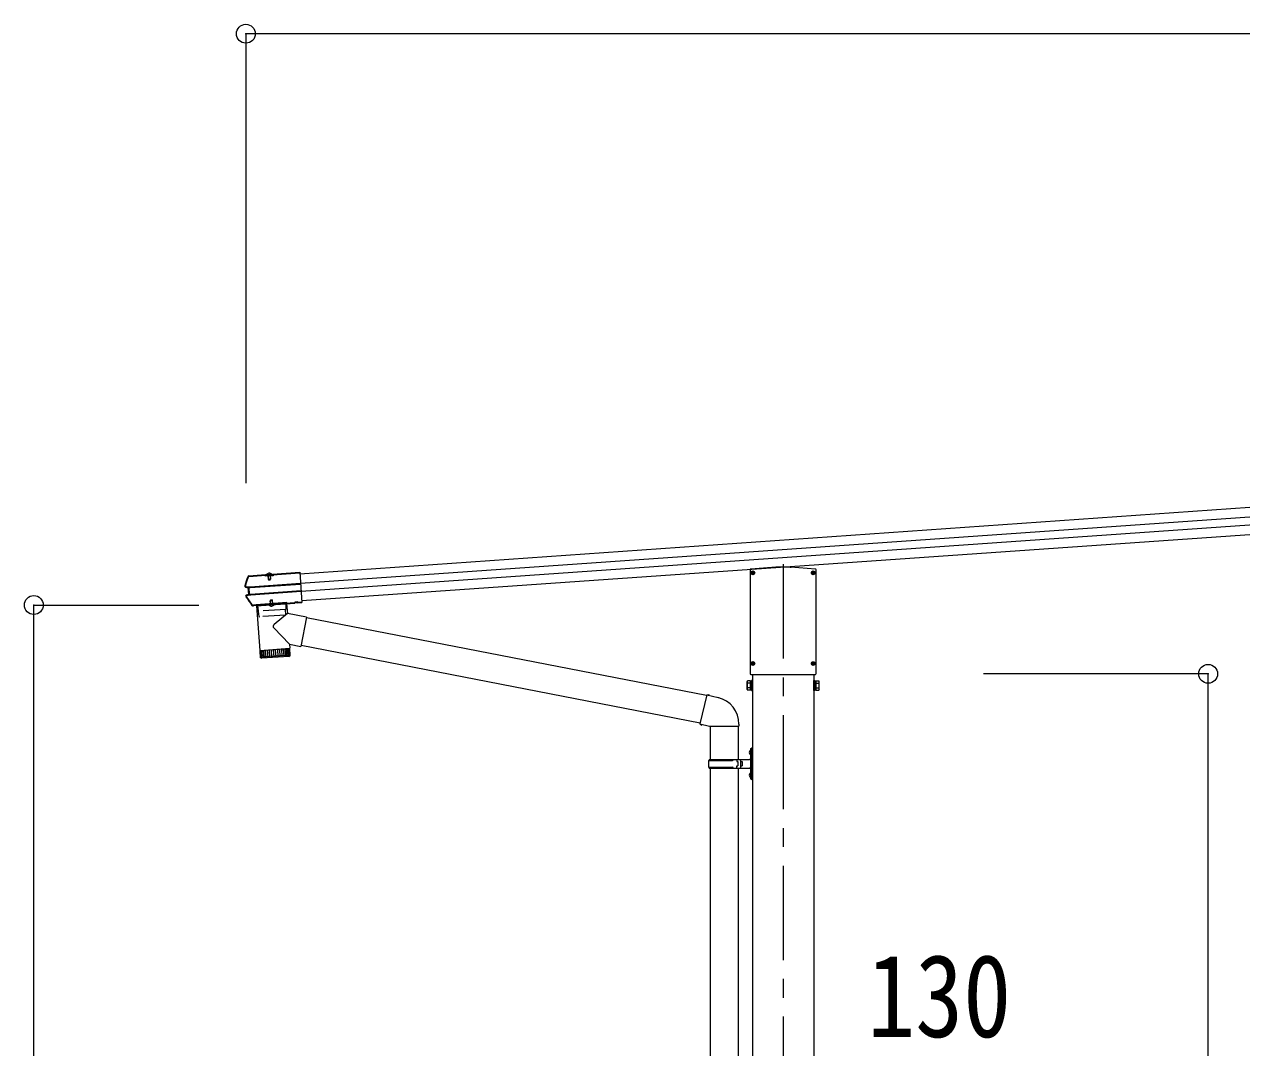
# Model space of a CAD drawing. Units: millimetres at full size; details may follow other scales. Extents: x -11243 to 11243, y -7760 to 7760.
# Drawn here: x 2336 to 4919, y -3009 to -837 of the extents above; entities that cross this region are included whole.
import ezdxf
from ezdxf.enums import TextEntityAlignment as Align

# ---------------------------------------------------------------- set-up
doc = ezdxf.new("R2010")
doc.units = ezdxf.units.MM
doc.header["$LTSCALE"] = 40
doc.header["$PDMODE"] = 32
doc.header["$PDSIZE"] = 40
for name, pattern in [('CHAIN1', [8, 5, -1, 1, -1]), ('DASHED1', [1.8, 1.2, -0.6]), ('USER2', [15, 10, -1, 1, -1, 1, -1])]:
    doc.linetypes.add(name, pattern=pattern)
for name, color, linetype, lineweight in [('0-1_本体', 5, 'CHAIN1', 9), ('0-3_ELV2', 4, 'Continuous', 9), ('0-6_OTH_LINE', 6, 'Continuous', 9), ('0-9_OUTLINE', 7, 'Continuous', 9)]:
    doc.layers.add(name, color=color, linetype=linetype, lineweight=lineweight)
doc.styles.add('ＭＳ ゴシック', font='')
doc.styles.get('ＭＳ ゴシック').set_extended_font_data('MS Gothic')

msp = doc.modelspace()

# ---------------------------------------------------------------- linework, layer by layer
at = {"layer": '0-1_本体'}
msp.add_line((3945.98, -1983.1), (3945.98, -5208.89), dxfattribs=at)
at = {"layer": '0-3_ELV2'}
for p, q in [((2920.93, -2002.97), (7783.5, -1662.97)), ((2922.35, -2023.28), (7784.92, -1683.28)), ((7786.12, -1700.49), (2923.56, -2040.51)), ((7787.54, -1720.8), (2924.98, -2060.82)), ((2812.58, -2007.35), (2812.39, -2007.49)), ((2812.39, -2007.49), (2812.49, -2008.96)), ((2812.49, -2008.96), (2812.61, -2008.88)), ((2812.81, -2007.33), (2812.58, -2007.35)), ((2812.68, -2008.84), (2812.58, -2007.35)), ((2812.61, -2008.88), (2812.68, -2008.84)), ((2812.68, -2008.84), (2848.29, -2006.35)), ((2812.81, -2007.33), (2848.19, -2004.85)), ((2847.01, -2006.57), (2847.14, -2008.53)), ((2864.1, -2007.34), (2847.14, -2008.53)), ((2848.29, -2006.35), (2848.19, -2004.85)), ((2848.43, -2005.65), (2848.19, -2004.85)), ((2848.36, -2006.94), (2848.33, -2006.47)), ((2862.67, -2005.94), (2848.36, -2006.94)), ((2862.42, -2004.8), (2848.45, -2005.78)), ((2848.45, -2005.78), (2848.53, -2006.93)), ((2849.59, -2005.7), (2849.57, -2005.51)), ((2860.85, -2005.46), (2850.17, -2006.21)), ((2852.52, -2006.65), (2852.63, -2008.14)), ((2853.11, -2007.41), (2853.25, -2006.9)), ((2853.11, -2007.41), (2858.1, -2007.06)), ((2853.11, -2007.41), (2853.6, -2014.29)), ((2853.55, -2007.38), (2853.45, -2006.88)), ((2853.55, -2007.38), (2854.09, -2015.18)), ((2853.6, -2014.29), (2858.58, -2013.94)), ((2857.67, -2007.09), (2857.7, -2006.58)), ((2857.67, -2007.09), (2858.22, -2014.89)), ((2858.1, -2007.06), (2857.9, -2006.57)), ((2857.9, -2015.69), (2858.58, -2013.94)), ((2858.1, -2007.06), (2858.58, -2013.94)), ((2858.61, -2007.73), (2858.51, -2006.23)), ((2860.16, -2006.41), (2860.1, -2005.51)), ((2861.36, -2004.88), (2861.34, -2004.68)), ((2862.55, -2003.85), (2862.42, -2004.67)), ((2862.42, -2004.8), (2862.5, -2005.95)), ((2862.55, -2003.85), (2920.71, -1999.78)), ((2862.66, -2005.35), (2862.55, -2003.85)), ((2862.64, -2005.47), (2862.66, -2005.35)), ((2863.96, -2005.38), (2862.64, -2005.47)), ((2862.64, -2005.47), (2862.67, -2005.94)), ((2862.66, -2005.35), (2920.82, -2001.28)), ((2863.96, -2005.38), (2864.1, -2007.34)), ((2920.71, -1999.78), (2925.22, -2064.23)), ((3875.8, -1994.54), (3875.8, -2215.19)), ((3879.74, -2000.71), (3880.85, -2000.69)), ((3879.74, -2001.71), (3880.85, -2001.72)), ((3880.85, -2000.69), (3881.36, -2000.59)), ((3880.85, -2001.72), (3881.36, -2001.82)), ((3881.46, -2000.07), (3881.36, -2000.59)), ((3881.46, -2002.34), (3881.36, -2001.82)), ((3881.48, -1998.96), (3881.46, -2000.07)), ((3881.48, -2003.45), (3881.46, -2002.34)), ((3882.48, -1998.96), (3882.5, -2000.07)), ((3882.48, -2003.45), (3882.5, -2002.34)), ((3882.5, -2000.07), (3882.6, -2000.59)), ((3882.5, -2002.34), (3882.6, -2001.82)), ((3883.12, -2000.69), (3882.6, -2000.59)), ((3883.12, -2001.72), (3882.6, -2001.82)), ((3884.23, -2000.71), (3883.12, -2000.69)), ((3884.23, -2001.71), (3883.12, -2001.72)), ((3930.43, -1989.33), (3930.46, -1990.32)), ((3961.54, -1989.33), (3961.5, -1990.32)), ((4014.77, -1993.05), (3961.54, -1989.32)), ((4007.74, -2000.71), (4008.85, -2000.69)), ((4007.74, -2001.71), (4008.85, -2001.72)), ((4008.85, -2000.69), (4009.36, -2000.59)), ((4008.85, -2001.72), (4009.36, -2001.82)), ((4009.46, -2000.07), (4009.36, -2000.59)), ((4009.46, -2002.34), (4009.36, -2001.82)), ((4009.48, -1998.96), (4009.46, -2000.07)), ((4009.48, -2003.45), (4009.46, -2002.34)), ((4010.48, -1998.96), (4010.5, -2000.07)), ((4010.48, -2003.45), (4010.5, -2002.34)), ((4010.5, -2000.07), (4010.6, -2000.59)), ((4010.5, -2002.34), (4010.6, -2001.82)), ((4011.12, -2000.69), (4010.6, -2000.59)), ((4011.12, -2001.72), (4010.6, -2001.82)), ((4012.23, -2000.71), (4011.12, -2000.69)), ((4012.23, -2001.71), (4011.12, -2001.72)), ((4016.16, -2215.19), (4016.16, -1994.54)), ((2811.44, -2032.73), (2806.69, -2032.17)), ((2812.86, -2031.39), (2806.87, -2030.68)), ((2812.37, -2032.67), (2811.44, -2032.73)), ((2813.77, -2031.33), (2812.86, -2031.39)), ((2814, -2047.73), (2812.86, -2031.39)), ((2813.08, -2032.73), (2813.61, -2032.69)), ((2814.38, -2031.35), (2814.15, -2031.36)), ((2922.39, -2023.74), (2815.26, -2031.23)), ((2815.35, -2032.46), (2922.47, -2024.97)), ((2816.32, -2046.33), (2923.44, -2038.84)), ((2816.4, -2047.56), (2923.53, -2040.07)), ((2808.21, -2049.29), (2814, -2047.73)), ((2813.34, -2046.54), (2812.41, -2046.6)), ((2814.91, -2047.66), (2814, -2047.73)), ((2814.55, -2046.34), (2814.02, -2046.38)), ((2815.26, -2047.58), (2815.49, -2047.56)), ((2828.55, -2069.48), (2909.95, -2063.79)), ((2828.65, -2070.98), (2910.06, -2065.29)), ((2858.52, -2058.86), (2857.84, -2060.61)), ((2862.82, -2060.26), (2857.84, -2060.61)), ((2858.17, -2065.41), (2857.84, -2060.61)), ((2858.6, -2065.28), (2858.2, -2059.66)), ((2861.91, -2058.62), (2858.52, -2058.86)), ((2862.82, -2060.26), (2861.91, -2058.62)), ((2862.72, -2064.99), (2862.33, -2059.37)), ((2863.16, -2065.07), (2862.82, -2060.26)), ((2909.95, -2063.79), (2910.06, -2065.29)), ((2910.23, -2064.91), (2910.06, -2065.29)), ((2910.12, -2063.41), (2910.23, -2064.91)), ((2916.21, -2064.49), (2910.23, -2064.91)), ((2916.11, -2062.99), (2916.21, -2064.49)), ((2916.44, -2064.84), (2916.21, -2064.49)), ((2916.33, -2063.34), (2925.11, -2062.73)), ((2916.33, -2063.34), (2916.44, -2064.84)), ((2916.44, -2064.84), (2925.22, -2064.23)), ((2917.63, -2063.25), (2917.74, -2064.75)), ((2917.71, -2064.35), (2925.19, -2063.83)), ((2821.44, -2069.98), (2822.16, -2069.92)), ((2821.82, -2071.46), (2822.27, -2071.42)), ((2822.16, -2069.92), (2822.27, -2071.42)), ((2828.43, -2070.63), (2822.44, -2071.04)), ((2828.32, -2069.13), (2828.43, -2070.63)), ((2828.43, -2070.08), (2828.43, -2070.08)), ((2828.65, -2070.98), (2828.43, -2070.63)), ((2828.55, -2069.48), (2828.65, -2070.98)), ((2828.99, -2070.95), (2892.83, -2066.48)), ((2855.04, -2069.37), (2855.02, -2069.13)), ((2866.81, -2068.55), (2855.04, -2069.37)), ((2866.81, -2068.55), (2866.8, -2068.3)), ((3879.74, -2193.21), (3880.85, -2193.19)), ((3879.74, -2194.21), (3880.85, -2194.22)), ((3880.85, -2193.19), (3881.36, -2193.09)), ((3880.85, -2194.22), (3881.36, -2194.32)), ((3881.46, -2192.57), (3881.36, -2193.09)), ((3881.46, -2194.84), (3881.36, -2194.32)), ((3881.48, -2191.46), (3881.46, -2192.57)), ((3881.48, -2195.95), (3881.46, -2194.84)), ((3882.48, -2191.46), (3882.5, -2192.57)), ((3882.48, -2195.95), (3882.5, -2194.84)), ((3882.5, -2192.57), (3882.6, -2193.09)), ((3882.5, -2194.84), (3882.6, -2194.32)), ((3883.12, -2193.19), (3882.6, -2193.09)), ((3883.12, -2194.22), (3882.6, -2194.32)), ((3884.23, -2193.21), (3883.12, -2193.19)), ((3884.23, -2194.21), (3883.12, -2194.22)), ((4007.74, -2193.26), (4008.85, -2193.24)), ((4007.74, -2194.26), (4008.85, -2194.28)), ((4008.85, -2193.24), (4009.36, -2193.14)), ((4008.85, -2194.28), (4009.36, -2194.38)), ((4009.46, -2192.63), (4009.36, -2193.14)), ((4009.46, -2194.9), (4009.36, -2194.38)), ((4009.48, -2191.52), (4009.46, -2192.63)), ((4009.48, -2196.01), (4009.46, -2194.9)), ((4010.48, -2191.52), (4010.5, -2192.63)), ((4010.48, -2196.01), (4010.5, -2194.9)), ((4010.5, -2192.63), (4010.6, -2193.14)), ((4010.5, -2194.9), (4010.6, -2194.38)), ((4011.12, -2193.24), (4010.6, -2193.14)), ((4011.12, -2194.28), (4010.6, -2194.38)), ((4012.23, -2193.26), (4011.12, -2193.24)), ((4012.23, -2194.26), (4011.12, -2194.28)), ((3877.3, -2216.69), (4014.67, -2216.69)), ((3880.98, -2216.71), (3880.98, -4965.51)), ((4010.98, -2216.71), (4010.98, -4965.51)), ((3869.48, -2232.01), (3870.24, -2230.69)), ((3869.48, -2249.01), (3869.48, -2232.01)), ((3876.48, -2230.69), (3870.24, -2230.69)), ((3876.48, -2235.6), (3870.24, -2235.6)), ((3876.48, -2245.41), (3870.24, -2245.41)), ((3876.48, -2230.69), (3876.48, -2250.32)), ((3878.98, -2231.18), (3876.48, -2231.18)), ((4012.98, -2231.18), (4015.48, -2231.18)), ((4015.48, -2230.69), (4015.48, -2250.32)), ((4015.48, -2230.69), (4021.72, -2230.69)), ((4015.48, -2235.6), (4021.72, -2235.6)), ((4015.48, -2245.41), (4021.72, -2245.41)), ((4022.48, -2232.01), (4021.72, -2230.69)), ((4022.48, -2249.01), (4022.48, -2232.01)), ((3869.48, -2249.01), (3870.24, -2250.32)), ((3876.48, -2250.32), (3870.24, -2250.32)), ((3876.48, -2249.58), (3878.98, -2249.58)), ((4015.48, -2249.58), (4012.98, -2249.58)), ((4015.48, -2250.32), (4021.72, -2250.32)), ((4022.48, -2249.01), (4021.72, -2250.32))]:
    msp.add_line(p, q, dxfattribs=at)
at = {"layer": '0-3_ELV2', "linetype": 'DASHED1'}
for p, q in [((2850.79, -2005.59), (2850.72, -2005.84)), ((2850.84, -2005.06), (2860.02, -2004.42)), ((2850.92, -2006.16), (2850.84, -2005.06)), ((2852.91, -2002.68), (2854.31, -2005.05)), ((2853.25, -2006.9), (2853.35, -2006.5)), ((2853.35, -2006.5), (2853.27, -2005.39)), ((2853.43, -2006.88), (2853.29, -2004.89)), ((2853.45, -2006.88), (2853.34, -2006.29)), ((2855.49, -2005.58), (2854.31, -2005.05)), ((2855.49, -2005.58), (2856.59, -2004.89)), ((2857.64, -2002.35), (2856.59, -2004.89)), ((2857.72, -2006.58), (2857.58, -2004.59)), ((2857.74, -2006.19), (2857.66, -2005.08)), ((2857.7, -2006.58), (2857.73, -2005.98)), ((2857.9, -2006.57), (2857.74, -2006.19)), ((2860.1, -2005.51), (2860.02, -2004.42)), ((2860.15, -2004.94), (2860.26, -2005.17)), ((2858.6, -2071.46), (2859.76, -2068.66)), ((2860.86, -2067.97), (2859.76, -2068.66)), ((2860.86, -2067.97), (2862.04, -2068.5)), ((2863.58, -2071.12), (2862.04, -2068.5))]:
    msp.add_line(p, q, dxfattribs=at)
at = {"layer": '0-3_ELV2', "linetype": 'USER2'}
for p, q in [((3877.58, -2001.21), (3886.38, -2001.21)), ((3881.98, -2005.61), (3881.98, -1996.81)), ((4005.58, -2001.21), (4014.38, -2001.21)), ((4009.98, -2005.61), (4009.98, -1996.81)), ((3877.58, -2193.71), (3886.38, -2193.71)), ((3881.98, -2198.11), (3881.98, -2189.31)), ((4005.58, -2193.76), (4014.38, -2193.76)), ((4009.98, -2198.16), (4009.98, -2189.36))]:
    msp.add_line(p, q, dxfattribs=at)
at = {"layer": '0-3_ELV2'}
for points in [[(2805.78, -2029.03), (2808.6, -2019.37), (2811.61, -2009.76)], [(2848.29, -2006.35), (2848.33, -2006.47), (2847.01, -2006.57)], [(2860.16, -2006.41), (2850.98, -2007.05), (2850.92, -2006.16)], [(2853.6, -2014.29), (2854.51, -2015.93), (2857.9, -2015.69)], [(3961.54, -1989.32), (3930.43, -1989.32), (3877.2, -1993.05)], [(2807.82, -2047.85), (2812.41, -2046.6), (2811.44, -2032.73)], [(2820.4, -2069.5), (2813.84, -2060.46), (2807.48, -2051.28)], [(2893.26, -2065.45), (2893.19, -2064.45), (2828.35, -2068.99), (2828.42, -2069.98)], [(2916.33, -2063.34), (2916.11, -2062.99), (2910.12, -2063.41), (2909.95, -2063.79)], [(2828.55, -2069.48), (2828.32, -2069.13), (2822.34, -2069.54), (2822.16, -2069.92)], [(2822.34, -2069.54), (2822.44, -2071.04), (2822.27, -2071.42)]]:
    msp.add_lwpolyline(points, dxfattribs=at)
for points in [[(3878.98, -2229.88), (3878.98, -2250.88), (3880.98, -2250.88), (3880.98, -2229.88)], [(4012.98, -2229.88), (4012.98, -2250.88), (4010.98, -2250.88), (4010.98, -2229.88)]]:
    msp.add_lwpolyline(points, close=True, dxfattribs=at)
for centre in [(3881.98, -2001.21), (4009.98, -2001.21), (3881.98, -2193.71), (4009.98, -2193.76)]:
    msp.add_circle(centre, 4, dxfattribs=at)
for centre, radius, start, end in [((3287.63, -2164.36), 502, 162.04537, 164.31277), ((2813.12, -2010.6), 3.19, 103.22631, 162.05142), ((2812.75, -2010.13), 1.2, 102.71221, 162.01357), ((2850.12, -2005.47), 0.55, 142.43917, 184), ((2850.13, -2005.66), 0.545, 184, 274), ((2855.79, -2009.83), 7.7, 45.56083, 142.43917), ((2860.81, -2004.92), 0.545, 274, 4), ((2860.8, -2004.72), 0.55, 4, 45.56083), ((3881.98, -2001.21), 2.3, 167.44414, 192.55586), ((3881.98, -2001.21), 2.3, 77.44414, 102.55586), ((3881.98, -2001.21), 2.3, 257.44414, 282.55586), ((3881.98, -2001.21), 2.3, 347.44414, 12.55586), ((4009.98, -2001.21), 2.3, 167.44414, 192.55586), ((4009.98, -2001.21), 2.3, 77.44414, 102.55586), ((4009.98, -2001.21), 2.3, 257.44414, 282.55586), ((4009.98, -2001.21), 2.3, 347.44414, 12.55586), ((2807.03, -2029.39), 2.8, 164.31277, 263.16971), ((2807.03, -2029.39), 1.3, 164.24366, 263.03582), ((2808.55, -2050.55), 2.8, 105.16971, 214.06629), ((3222.08, -1770.92), 502, 214.06629, 216.59248), ((2808.56, -2050.55), 1.3, 105.30295, 214.13631), ((2892.26, -2065.52), 1, 274, 4), ((2821.59, -2068.27), 3.19, 216.58984, 274.01289), ((2821.36, -2068.78), 1.2, 216.62025, 274.01295), ((2829.42, -2069.91), 1, 184, 274), ((2860.58, -2064.03), 7.7, 223.98312, 324.01688), ((3881.98, -2193.71), 2.3, 167.44414, 192.55586), ((3881.98, -2193.71), 2.3, 77.44414, 102.55586), ((3881.98, -2193.71), 2.3, 347.44414, 12.55586), ((4009.98, -2193.76), 2.3, 167.44414, 192.55586), ((4009.98, -2193.76), 2.3, 77.44414, 102.55586), ((4009.98, -2193.76), 2.3, 347.44414, 12.55586), ((3881.98, -2193.71), 2.3, 257.44414, 282.55586), ((4009.98, -2193.76), 2.3, 257.44414, 282.55586), ((3885.72, -2240.51), 16.24, 162.41205, 197.58795), ((3873.83, -2233.14), 4.34, 145.61575, 214.38425), ((3873.83, -2247.87), 4.34, 145.61575, 214.38425), ((4006.24, -2240.51), 16.24, 342.41205, 17.58795), ((4018.14, -2233.14), 4.34, 325.61575, 34.38425), ((4018.14, -2247.87), 4.34, 325.61575, 34.38425)]:
    msp.add_arc(centre, radius, start, end, dxfattribs=at)
at = {"layer": '0-3_ELV2', "linetype": 'DASHED1'}
for centre, radius, start, end in [((2850.24, -2005.7), 0.5, 274, 344), ((2851.56, -2005.81), 0.8, 94, 164), ((2852.78, -2005.43), 0.5, 4, 94), ((2858.16, -2005.05), 0.5, 94, 184), ((2859.42, -2005.26), 0.8, 24, 94), ((2860.71, -2004.97), 0.5, 204, 274)]:
    msp.add_arc(centre, radius, start, end, dxfattribs=at)
at = {"layer": '0-3_ELV2'}
for centre, major_axis, ratio, start_param, end_param in [((2848.65, -2008.84), (-0.22, 3.19), 0.014286, 5.9883828, 6.2220988), ((2862.65, -2007.86), (-0.22, 3.19), 0.014286, 0.0610865, 0.2948025), ((3877.3, -1994.54), (1.02, 1.1), 0.998844, 0.8220427, 2.31955), ((4014.66, -1994.54), (-1.02, 1.1), 0.998844, 3.9636353, 5.4611426), ((2815.39, -2033.04), (3.03, -0.36), 0.014525, 2.4375911, 3.0658321), ((2815.39, -2033.04), (2.99, 0.21), 0.19438, 1.5707963, 2.1939282), ((2815.28, -2031.51), (1.52, -0.18), 0.014525, 2.4126357, 3.0658321), ((2815.28, -2031.52), (1.5, 0.1), 0.19438, 1.5707963, 2.2034964), ((2816.28, -2045.74), (2.95, 0.8), 0.014957, 3.2171785, 3.8372566), ((2816.28, -2045.75), (2.99, 0.21), 0.19438, 4.0848352, 4.712389), ((2816.38, -2047.26), (1.48, 0.4), 0.014957, 3.2171785, 3.8435615), ((2816.38, -2047.27), (1.5, 0.1), 0.19438, 4.0561004, 4.712389), ((3877.3, -2215.19), (1.06, -1.06), 0.998765, 3.9288543, 5.4959237), ((4014.66, -2215.19), (1.06, 1.06), 0.998765, 3.9288543, 5.4959237)]:
    msp.add_ellipse(centre, major_axis=major_axis, ratio=ratio, start_param=start_param, end_param=end_param, dxfattribs=at)
at = {"layer": '0-6_OTH_LINE'}
for p, q in [((7868.07, -856.81), (2806.23, -856.81)), ((2806.23, -856.81), (2806.23, -1810.5)), ((2356.23, -2069.46), (2706.23, -2069.46)), ((2356.23, -4415.51), (2356.23, -2069.46)), ((4847.78, -2215.51), (4370.98, -2215.51)), ((4847.78, -4415.51), (4847.78, -2215.51))]:
    msp.add_line(p, q, dxfattribs=at)
for p in [(2806.23, -856.81), (2356.23, -2069.46), (4847.78, -2215.51)]:
    msp.add_point(p, dxfattribs=at)
at = {"layer": '0-9_OUTLINE'}
for p, q in [((2828.92, -2070.95), (2835.55, -2165.72)), ((2894.22, -2087.3), (2865.92, -2110.76)), ((2892.77, -2066.49), (2894.22, -2087.3)), ((2934.98, -2095.22), (2894.22, -2087.3)), ((2934.98, -2095.22), (2922.92, -2157.26)), ((3783.51, -2261.79), (2934.67, -2096.79)), ((2898.78, -2152.57), (2865.51, -2118.08)), ((2835.55, -2165.72), (2899.39, -2161.25)), ((2899.46, -2162.25), (2835.62, -2166.72)), ((2835.62, -2166.72), (2836.76, -2179.72)), ((2837.34, -2181.25), (2836.32, -2166.67)), ((2837.54, -2166.58), (2838.59, -2181.55)), ((2840.4, -2181.42), (2839.35, -2166.46)), ((2840.04, -2165.41), (2840.12, -2166.4)), ((2841.71, -2166.29), (2842.76, -2181.25)), ((2845.62, -2181.05), (2844.58, -2166.09)), ((2848.93, -2180.82), (2847.89, -2165.86)), ((2851.58, -2165.6), (2852.63, -2180.56)), ((2855.58, -2165.32), (2856.63, -2180.28)), ((2859.82, -2165.02), (2860.86, -2179.99)), ((2864.2, -2164.72), (2865.25, -2179.68)), ((2868.65, -2164.41), (2869.7, -2179.37)), ((2873.08, -2164.1), (2874.13, -2179.06)), ((2877.4, -2163.79), (2878.45, -2178.76)), ((2881.53, -2163.51), (2882.58, -2178.47)), ((2885.39, -2163.24), (2886.44, -2178.2)), ((2888.9, -2162.99), (2889.95, -2177.95)), ((2891.99, -2162.77), (2893.04, -2177.74)), ((2894.61, -2162.59), (2895.66, -2177.55)), ((2894.9, -2161.57), (2894.96, -2162.57)), ((2896.7, -2162.45), (2897.75, -2177.41)), ((2898.23, -2162.34), (2899.27, -2177.3)), ((2898.78, -2152.57), (2899.39, -2161.25)), ((2898.78, -2152.57), (2922.92, -2157.26)), ((2900.15, -2175.29), (2899.46, -2162.25)), ((3769.92, -2320.27), (2923.22, -2155.69)), ((2836.75, -2179.67), (2900.14, -2175.24)), ((2897.36, -2178.44), (2839.96, -2182.45)), ((3783.89, -2260.15), (3769.53, -2321.91)), ((3783.89, -2260.15), (3808.21, -2265.96)), ((3769.53, -2321.91), (3789.61, -2326.45)), ((3769.53, -2321.91), (3773.53, -2324.58)), ((3774.41, -2323.01), (3773.53, -2324.58)), ((3852.35, -2322.28), (3852.35, -2326.45)), ((3789.61, -2326.45), (3852.35, -2326.45)), ((3790.98, -2326.45), (3790.98, -2397.45)), ((3850.98, -2326.45), (3850.98, -2397.45)), ((3876.96, -2374.45), (3879.96, -2372.95)), ((3876.96, -2374.45), (3876.96, -2438.45)), ((3879.96, -2372.95), (3879.96, -2439.95)), ((3879.96, -2372.95), (3880.96, -2372.95)), ((3880.96, -2372.95), (3880.96, -2439.95)), ((3787.99, -2399.45), (3838.32, -2399.45)), ((3788.99, -2397.45), (3874.99, -2397.45)), ((3788.99, -2397.45), (3788.99, -2399.45)), ((3847.99, -2397.45), (3847.99, -2401.95)), ((3855.96, -2397.45), (3855.96, -2415.45)), ((3874.66, -2380.3), (3876.7, -2381.3)), ((3875.93, -2378.3), (3876.56, -2378.3)), ((3875.93, -2378.3), (3875.93, -2386.6)), ((3875.93, -2386.6), (3876.56, -2386.6)), ((3876.56, -2378.3), (3876.96, -2378.7)), ((3876.7, -2381.3), (3877.31, -2382.45)), ((3787.99, -2413.45), (3838.32, -2413.45)), ((3788.99, -2415.45), (3788.99, -2413.45)), ((3788.99, -2415.45), (3874.99, -2415.45)), ((3790.99, -2415.45), (3790.99, -3294.48)), ((3847.99, -2401.95), (3849.99, -2401.95)), ((3847.99, -2415.45), (3847.99, -2410.95)), ((3847.99, -2410.95), (3849.99, -2410.95)), ((3849.99, -2401.95), (3849.99, -2410.95)), ((3850.99, -2415.45), (3850.99, -3294.48)), ((3855.96, -2401.95), (3858.96, -2401.95)), ((3855.96, -2410.95), (3858.96, -2410.95)), ((3858.96, -2401.95), (3858.96, -2410.95)), ((3875.93, -2426.3), (3876.56, -2426.3)), ((3875.93, -2426.3), (3875.93, -2434.6)), ((3876.56, -2426.3), (3876.56, -2434.6)), ((3876.56, -2426.3), (3876.96, -2426.7)), ((3874.66, -2428.3), (3876.7, -2429.3)), ((3875.93, -2434.6), (3876.56, -2434.6)), ((3876.56, -2434.6), (3876.96, -2434.2)), ((3876.7, -2429.3), (3877.31, -2430.45)), ((3876.96, -2438.45), (3879.96, -2439.95)), ((3879.96, -2439.95), (3880.96, -2439.95))]:
    msp.add_line(p, q, dxfattribs=at)
at = {"layer": '0-9_OUTLINE', "linetype": 'DASHED1'}
for p, q in [((2831.13, -2070.8), (2832.27, -2082.26)), ((2890.69, -2078.66), (2832.8, -2082.71)), ((2834.28, -2094.15), (2833, -2082.69)), ((2890.22, -2090.72), (2834.81, -2094.6)), ((2890.69, -2090.21), (2890.36, -2078.68)), ((2890.69, -2066.63), (2891.16, -2078.14))]:
    msp.add_line(p, q, dxfattribs=at)
at = {"layer": '0-9_OUTLINE'}
for points in [[(3783.89, -2260.15), (3788.62, -2259.71), (3788.76, -2261.32)], [(3874.66, -2384.6), (3876.7, -2383.6), (3877.31, -2382.45)], [(3876.56, -2378.3), (3876.56, -2386.6), (3876.96, -2386.2)], [(3874.66, -2432.6), (3876.7, -2431.6), (3877.31, -2430.45)]]:
    msp.add_lwpolyline(points, dxfattribs=at)
at = {"layer": '0-9_OUTLINE', "linetype": 'DASHED1'}
for centre, start, end in [((2832.77, -2082.21), 185.67065, 274), ((2890.19, -2090.22), 274, 1.61406), ((2890.66, -2078.16), 274, 2.32935), ((2834.78, -2094.1), 186.38594, 274)]:
    msp.add_arc(centre, 0.5, start, end, dxfattribs=at)
at = {"layer": '0-9_OUTLINE'}
for centre, radius, start, end in [((2869.11, -2114.61), 5, 129.65551, 223.97399), ((2839.74, -2179.46), 3, 185, 274.04832), ((2897.15, -2175.45), 3, 274, 3), ((3794.35, -2322.28), 58, 0, 76.56538), ((3836.74, -2406.45), 49.25, 171.82876, 180.00002), ((3838.32, -2397.45), 2, 270, 359.99998), ((3880.26, -2382.45), 6, 136.21765, 223.78235), ((3874.96, -2395.45), 2, 270, 359.99998), ((3836.74, -2406.45), 49.25, 180.00002, 188.17127), ((3838.32, -2415.45), 2, 0.00005, 90.00004), ((3880.26, -2430.45), 6, 136.21765, 223.78235), ((3874.96, -2417.45), 2, 0.00005, 90.00004)]:
    msp.add_arc(centre, radius, start, end, dxfattribs=at)

# ---------------------------------------------------------------- texts
at = {"layer": '0-6_OTH_LINE', "color": 7, "style": 'ＭＳ ゴシック', "width": 0.85}
msp.add_text('130', height=176, dxfattribs=at).set_placement((4124.59, -3039.5), align=Align.BOTTOM_LEFT)

doc.saveas('drawing.dxf')
